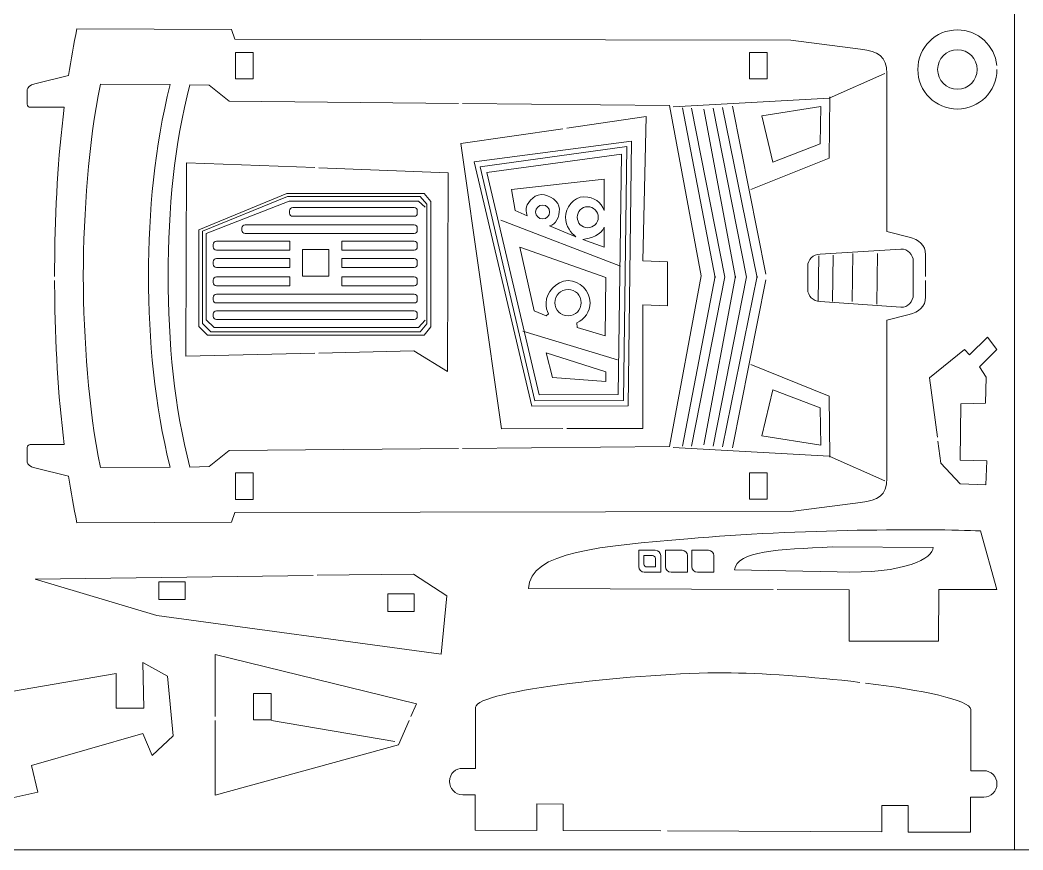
# Model space of a CAD drawing. Header units: centimetres. Extents: x -36.3 to 43.7, y -27.7 to 32.3.
# Drawn here: x -17.65 to -6.25, y -27.67 to -18.24 of the extents above; entities that cross this region are included whole.
import ezdxf

# ---------------------------------------------------------------- set-up
doc = ezdxf.new("R2010")
doc.units = ezdxf.units.CM
doc.header["$MEASUREMENT"] = 0
doc.layers.add('layer 1', color=7, linetype='Continuous')

msp = doc.modelspace()

# ---------------------------------------------------------------- linework, layer by layer
at = {"layer": 'layer 1', "color": 250, "lineweight": 20}
for points in [[(-36.34629, -27.66718), (-6.34629, -27.66718), (-6.34629, -7.66718), (-36.34629, -7.66718), (-36.34629, -27.66718)], [(-6.34629, -27.66718), (23.65371, -27.66718), (23.65371, -7.66718), (-6.34629, -7.66718), (-6.34629, -27.66718)]]:
    msp.add_lwpolyline(points, close=True, dxfattribs=at)
at = {"layer": 'layer 1', "color": 250, "lineweight": 9}
for points, knots in [([(-17.25725, -21.15233), (-17.25725, -21.15099), (-17.25725, -21.14962), (-17.25725, -21.14827), (-17.25725, -21.14827), (-17.25725, -21.14308), (-17.25725, -21.14308), (-17.2573, -21.08789), (-17.25712, -21.03263), (-17.25655, -20.9773), (-17.2509, -20.38481), (-17.21889, -19.8012), (-17.14876, -19.23027), (-17.14876, -19.23027), (-17.53401, -19.23027), (-17.53401, -19.23027), (-17.55249, -19.23027), (-17.56762, -19.21515), (-17.56762, -19.19666), (-17.56762, -19.19666), (-17.56762, -19.0281), (-17.56762, -19.0281), (-17.56762, -19.00961), (-17.53759, -18.97786), (-17.48076, -18.96375), (-17.48076, -18.96375), (-17.09893, -18.86897), (-17.09893, -18.86897), (-17.07163, -18.69114), (-17.04034, -18.51465), (-17.00466, -18.33962), (-17.00466, -18.33962), (-15.24858, -18.34802), (-15.24858, -18.34802), (-15.24858, -18.34802), (-15.2104, -18.45796), (-15.2104, -18.45796), (-15.2104, -18.45796), (-8.88913, -18.46854), (-8.88913, -18.46854), (-8.88913, -18.46854), (-8.09609, -18.57028), (-8.09609, -18.57028), (-7.89883, -18.59558), (-7.79799, -18.64837), (-7.79799, -18.84721), (-7.79799, -18.84721), (-7.79799, -18.99714), (-7.79799, -18.99714), (-7.79799, -18.99714), (-7.79799, -19.20881), (-7.79799, -19.20881), (-7.79799, -19.20881), (-7.79799, -20.64184), (-7.79799, -20.64184), (-7.79799, -20.64184), (-7.54473, -20.70585), (-7.54473, -20.70585), (-7.43523, -20.73352), (-7.35804, -20.79296), (-7.35804, -20.90587), (-7.35804, -20.90587), (-7.35804, -21.10642), (-7.35804, -21.10642), (-7.35804, -21.10642), (-7.35804, -21.15233), (-7.35804, -21.15233)], [0, 0, 0, 0, 0.04545455, 0.04545455, 0.04545455, 0.09090909, 0.09090909, 0.09090909, 0.13636364, 0.13636364, 0.13636364, 0.18181818, 0.18181818, 0.18181818, 0.22727273, 0.22727273, 0.22727273, 0.27272727, 0.27272727, 0.27272727, 0.31818182, 0.31818182, 0.31818182, 0.36363636, 0.36363636, 0.36363636, 0.40909091, 0.40909091, 0.40909091, 0.45454545, 0.45454545, 0.45454545, 0.5, 0.5, 0.5, 0.54545455, 0.54545455, 0.54545455, 0.59090909, 0.59090909, 0.59090909, 0.63636364, 0.63636364, 0.63636364, 0.68181818, 0.68181818, 0.68181818, 0.72727273, 0.72727273, 0.72727273, 0.77272727, 0.77272727, 0.77272727, 0.81818182, 0.81818182, 0.81818182, 0.86363636, 0.86363636, 0.86363636, 0.90909091, 0.90909091, 0.90909091, 0.95454545, 0.95454545, 0.95454545, 1, 1, 1, 1]), ([(-6.54629, -18.80102), (-6.54629, -19.04955), (-6.74776, -19.25102), (-6.99629, -19.25102), (-7.24482, -19.25102), (-7.44629, -19.04955), (-7.44629, -18.80102), (-7.44629, -18.55249), (-7.24482, -18.35102), (-6.99629, -18.35102), (-6.76295, -18.35102), (-6.57109, -18.52863), (-6.54851, -18.75602)], [0, 0, 0, 0, 0.25, 0.25, 0.25, 0.5, 0.5, 0.5, 0.75, 0.75, 0.75, 1, 1, 1, 1]), ([(-6.99629, -18.57602), (-6.87202, -18.57602), (-6.77129, -18.67675), (-6.77129, -18.80102), (-6.77129, -18.92529), (-6.87202, -19.02602), (-6.99629, -19.02602), (-7.12056, -19.02602), (-7.22129, -18.92529), (-7.22129, -18.80102), (-7.22129, -18.67675), (-7.12056, -18.57602), (-6.99629, -18.57602)], [0, 0, 0, 0, 0.25, 0.25, 0.25, 0.5, 0.5, 0.5, 0.75, 0.75, 0.75, 1, 1, 1, 1]), ([(-15.20196, -18.90664), (-15.20196, -18.90664), (-15.20196, -18.60664), (-15.20196, -18.60664), (-15.20196, -18.60664), (-15.00196, -18.60664), (-15.00196, -18.60664), (-15.00196, -18.60664), (-15.00196, -18.90664), (-15.00196, -18.90664), (-15.00196, -18.90664), (-15.20196, -18.90664), (-15.20196, -18.90664)], [0, 0, 0, 0, 0.25, 0.25, 0.25, 0.5, 0.5, 0.5, 0.75, 0.75, 0.75, 1, 1, 1, 1]), ([(-9.35995, -18.60899), (-9.35995, -18.60899), (-9.35995, -18.90899), (-9.35995, -18.90899), (-9.35995, -18.90899), (-9.15995, -18.90899), (-9.15995, -18.90899), (-9.15995, -18.90899), (-9.15995, -18.60899), (-9.15995, -18.60899), (-9.15995, -18.60899), (-9.35995, -18.60899), (-9.35995, -18.60899)], [0, 0, 0, 0, 0.25, 0.25, 0.25, 0.5, 0.5, 0.5, 0.75, 0.75, 0.75, 1, 1, 1, 1]), ([(-16.93294, -21.14567), (-16.92313, -21.89248), (-16.87883, -22.62634), (-16.73635, -23.32339), (-16.73635, -23.32339), (-15.9454, -23.31873), (-15.9454, -23.31873), (-16.12065, -22.60291), (-16.19177, -21.87765), (-16.18915, -21.14567), (-16.19177, -20.41369), (-16.12065, -19.68844), (-15.9454, -18.97262), (-15.9454, -18.97262), (-16.73635, -18.96796), (-16.73635, -18.96796), (-16.87883, -19.66501), (-16.92313, -20.39886), (-16.93294, -21.14567)], [0, 0, 0, 0, 0.16666667, 0.16666667, 0.16666667, 0.33333333, 0.33333333, 0.33333333, 0.5, 0.5, 0.5, 0.66666667, 0.66666667, 0.66666667, 0.83333333, 0.83333333, 0.83333333, 1, 1, 1, 1]), ([(-12.66744, -19.18561), (-12.66744, -19.18561), (-15.27382, -19.16041), (-15.27382, -19.16041), (-15.27382, -19.16041), (-15.50171, -18.97884), (-15.50171, -18.97884), (-15.50171, -18.97884), (-15.71865, -18.97395), (-15.71865, -18.97395), (-15.90003, -19.65307), (-15.96571, -20.38476), (-15.96708, -21.14567), (-15.96571, -21.90658), (-15.90003, -22.63828), (-15.71865, -23.3174), (-15.71865, -23.3174), (-15.50171, -23.31251), (-15.50171, -23.31251), (-15.50171, -23.31251), (-15.27382, -23.13094), (-15.27382, -23.13094), (-15.27382, -23.13094), (-12.66744, -23.10574), (-12.66744, -23.10574)], [0, 0, 0, 0, 0.125, 0.125, 0.125, 0.25, 0.25, 0.25, 0.375, 0.375, 0.375, 0.5, 0.5, 0.5, 0.625, 0.625, 0.625, 0.75, 0.75, 0.75, 0.875, 0.875, 0.875, 1, 1, 1, 1]), ([(-12.62244, -23.10531), (-12.62244, -23.10531), (-10.26743, -23.08254), (-10.26743, -23.08254), (-10.26743, -23.08254), (-9.90749, -21.14567), (-9.90749, -21.14567), (-9.90749, -21.14567), (-10.26743, -19.20881), (-10.26743, -19.20881), (-10.26743, -19.20881), (-12.62244, -19.18604), (-12.62244, -19.18604)], [0, 0, 0, 0, 0.25, 0.25, 0.25, 0.5, 0.5, 0.5, 0.75, 0.75, 0.75, 1, 1, 1, 1]), ([(-9.21921, -19.32925), (-9.21921, -19.32925), (-9.09502, -19.85279), (-9.09502, -19.85279), (-9.09502, -19.85279), (-8.55559, -19.64582), (-8.55559, -19.64582), (-8.55559, -19.64582), (-8.54731, -19.22163), (-8.54731, -19.22163), (-8.54731, -19.22163), (-9.21921, -19.32925), (-9.21921, -19.32925)], [0, 0, 0, 0, 0.25, 0.25, 0.25, 0.5, 0.5, 0.5, 0.75, 0.75, 0.75, 1, 1, 1, 1]), ([(-11.43695, -19.4668), (-11.43695, -19.4668), (-10.53466, -19.33568), (-10.53466, -19.33568), (-10.53466, -19.33568), (-10.5709, -20.97576), (-10.5709, -20.97576), (-10.5709, -20.97576), (-10.2917, -20.98784), (-10.2917, -20.98784), (-10.2917, -20.98784), (-10.2917, -21.48784), (-10.2917, -21.48784), (-10.2917, -21.48784), (-10.5709, -21.47576), (-10.5709, -21.47576), (-10.5709, -21.47576), (-10.5709, -22.87796), (-10.5709, -22.87796), (-10.5709, -22.87796), (-11.43695, -22.88122), (-11.43695, -22.88122)], [0, 0, 0, 0, 0.14285714, 0.14285714, 0.14285714, 0.28571429, 0.28571429, 0.28571429, 0.42857143, 0.42857143, 0.42857143, 0.57142857, 0.57142857, 0.57142857, 0.71428571, 0.71428571, 0.71428571, 0.85714286, 0.85714286, 0.85714286, 1, 1, 1, 1]), ([(-11.48195, -22.88139), (-11.48195, -22.88139), (-12.17693, -22.884), (-12.17693, -22.884), (-12.17693, -22.884), (-12.64069, -19.64172), (-12.64069, -19.64172), (-12.64069, -19.64172), (-11.48195, -19.47334), (-11.48195, -19.47334)], [0, 0, 0, 0, 0.33333333, 0.33333333, 0.33333333, 0.66666667, 0.66666667, 0.66666667, 1, 1, 1, 1]), ([(-14.29853, -19.91589), (-14.29853, -19.91589), (-15.75863, -19.86023), (-15.75863, -19.86023), (-15.75863, -19.86023), (-15.76736, -22.05933), (-15.76736, -22.05933), (-15.76736, -22.05933), (-14.29853, -22.02471), (-14.29853, -22.02471)], [0, 0, 0, 0, 0.33333333, 0.33333333, 0.33333333, 0.66666667, 0.66666667, 0.66666667, 1, 1, 1, 1]), ([(-14.25353, -22.02365), (-14.25353, -22.02365), (-13.17556, -21.99825), (-13.17556, -21.99825), (-13.17556, -21.99825), (-12.79159, -22.23387), (-12.79159, -22.23387), (-12.79159, -22.23387), (-12.78286, -19.97367), (-12.78286, -19.97367), (-12.78286, -19.97367), (-14.25353, -19.91761), (-14.25353, -19.91761)], [0, 0, 0, 0, 0.25, 0.25, 0.25, 0.5, 0.5, 0.5, 0.75, 0.75, 0.75, 1, 1, 1, 1]), ([(-11.89835, -20.37996), (-11.8967, -20.34214), (-11.82372, -20.22238), (-11.7276, -20.22238), (-11.63148, -20.22238), (-11.52069, -20.29672), (-11.52069, -20.38654), (-11.52069, -20.47636), (-11.55539, -20.5612), (-11.63393, -20.57801), (-11.63393, -20.57801), (-11.33496, -20.70255), (-11.33496, -20.70255), (-11.3825, -20.65704), (-11.45061, -20.5847), (-11.45061, -20.48016), (-11.45061, -20.37562), (-11.36241, -20.24727), (-11.24106, -20.24727), (-11.11971, -20.24727), (-11.04682, -20.31156), (-11.00955, -20.40279), (-11.00955, -20.40279), (-11.00955, -20.04747), (-11.00955, -20.04747), (-11.00955, -20.04747), (-12.06568, -20.16434), (-12.06568, -20.16434), (-12.06568, -20.16434), (-12.02125, -20.40313), (-12.02125, -20.40313), (-12.02125, -20.40313), (-11.88444, -20.46523), (-11.88444, -20.46523), (-11.89278, -20.44832), (-11.9, -20.41778), (-11.89835, -20.37996)], [0, 0, 0, 0, 0.08333333, 0.08333333, 0.08333333, 0.16666667, 0.16666667, 0.16666667, 0.25, 0.25, 0.25, 0.33333333, 0.33333333, 0.33333333, 0.41666667, 0.41666667, 0.41666667, 0.5, 0.5, 0.5, 0.58333333, 0.58333333, 0.58333333, 0.66666667, 0.66666667, 0.66666667, 0.75, 0.75, 0.75, 0.83333333, 0.83333333, 0.83333333, 0.91666667, 0.91666667, 0.91666667, 1, 1, 1, 1]), ([(-13.17136, -20.36877), (-13.17136, -20.36877), (-14.55077, -20.36877), (-14.55077, -20.36877), (-14.57072, -20.36877), (-14.58704, -20.38509), (-14.58704, -20.40504), (-14.58704, -20.40504), (-14.58704, -20.43251), (-14.58704, -20.43251), (-14.58704, -20.45246), (-14.57072, -20.46877), (-14.55077, -20.46877), (-14.55077, -20.46877), (-13.17136, -20.46877), (-13.17136, -20.46877), (-13.15141, -20.46877), (-13.1351, -20.45246), (-13.1351, -20.43251), (-13.1351, -20.43251), (-13.1351, -20.40504), (-13.1351, -20.40504), (-13.1351, -20.38509), (-13.15141, -20.36877), (-13.17136, -20.36877)], [0, 0, 0, 0, 0.125, 0.125, 0.125, 0.25, 0.25, 0.25, 0.375, 0.375, 0.375, 0.5, 0.5, 0.5, 0.625, 0.625, 0.625, 0.75, 0.75, 0.75, 0.875, 0.875, 0.875, 1, 1, 1, 1]), ([(-11.7898, -20.42004), (-11.7898, -20.37629), (-11.75431, -20.34081), (-11.71056, -20.34081), (-11.66681, -20.34081), (-11.63133, -20.37629), (-11.63133, -20.42004), (-11.63133, -20.46379), (-11.66681, -20.49928), (-11.71056, -20.49928), (-11.75431, -20.49928), (-11.7898, -20.46379), (-11.7898, -20.42004)], [0, 0, 0, 0, 0.25, 0.25, 0.25, 0.5, 0.5, 0.5, 0.75, 0.75, 0.75, 1, 1, 1, 1]), ([(-11.31793, -20.47938), (-11.31793, -20.41329), (-11.26436, -20.35972), (-11.19827, -20.35972), (-11.13218, -20.35972), (-11.07861, -20.41329), (-11.07861, -20.47938), (-11.07861, -20.54547), (-11.13218, -20.59904), (-11.19827, -20.59904), (-11.26436, -20.59904), (-11.31793, -20.54547), (-11.31793, -20.47938)], [0, 0, 0, 0, 0.25, 0.25, 0.25, 0.5, 0.5, 0.5, 0.75, 0.75, 0.75, 1, 1, 1, 1]), ([(-13.17136, -20.56494), (-13.17136, -20.56494), (-15.09221, -20.56494), (-15.09221, -20.56494), (-15.11216, -20.56494), (-15.12848, -20.58127), (-15.12848, -20.60121), (-15.12848, -20.60121), (-15.12848, -20.62868), (-15.12848, -20.62868), (-15.12848, -20.64862), (-15.11215, -20.66494), (-15.09221, -20.66494), (-15.09221, -20.66494), (-13.17136, -20.66494), (-13.17136, -20.66494), (-13.15142, -20.66494), (-13.1351, -20.64863), (-13.1351, -20.62868), (-13.1351, -20.62868), (-13.1351, -20.60121), (-13.1351, -20.60121), (-13.1351, -20.58126), (-13.15141, -20.56494), (-13.17136, -20.56494)], [0, 0, 0, 0, 0.125, 0.125, 0.125, 0.25, 0.25, 0.25, 0.375, 0.375, 0.375, 0.5, 0.5, 0.5, 0.625, 0.625, 0.625, 0.75, 0.75, 0.75, 0.875, 0.875, 0.875, 1, 1, 1, 1]), ([(-11.00955, -20.59175), (-11.04402, -20.67611), (-11.16056, -20.72186), (-11.25503, -20.73061), (-11.25503, -20.73061), (-11.00955, -20.81862), (-11.00955, -20.81862), (-11.00955, -20.81862), (-11.00955, -20.59175), (-11.00955, -20.59175)], [0, 0, 0, 0, 0.33333333, 0.33333333, 0.33333333, 0.66666667, 0.66666667, 0.66666667, 1, 1, 1, 1]), ([(-14.58494, -20.75327), (-14.58494, -20.75327), (-15.41785, -20.75327), (-15.41785, -20.75327), (-15.4378, -20.75327), (-15.45412, -20.76961), (-15.45412, -20.78954), (-15.45412, -20.78954), (-15.45412, -20.81701), (-15.45412, -20.81701), (-15.45412, -20.83694), (-15.43778, -20.85327), (-15.41785, -20.85327), (-15.41785, -20.85327), (-14.58494, -20.85327), (-14.58494, -20.85327), (-14.58494, -20.85327), (-14.58494, -20.75327), (-14.58494, -20.75327)], [0, 0, 0, 0, 0.16666667, 0.16666667, 0.16666667, 0.33333333, 0.33333333, 0.33333333, 0.5, 0.5, 0.5, 0.66666667, 0.66666667, 0.66666667, 0.83333333, 0.83333333, 0.83333333, 1, 1, 1, 1]), ([(-14.14169, -20.84733), (-14.14169, -20.84733), (-14.44169, -20.84733), (-14.44169, -20.84733), (-14.44169, -20.84733), (-14.44169, -21.14733), (-14.44169, -21.14733), (-14.44169, -21.14733), (-14.14169, -21.14733), (-14.14169, -21.14733), (-14.14169, -21.14733), (-14.14169, -20.84733), (-14.14169, -20.84733)], [0, 0, 0, 0, 0.25, 0.25, 0.25, 0.5, 0.5, 0.5, 0.75, 0.75, 0.75, 1, 1, 1, 1]), ([(-13.17136, -20.75327), (-13.17136, -20.75327), (-13.9925, -20.75327), (-13.9925, -20.75327), (-13.9925, -20.75327), (-13.9925, -20.85327), (-13.9925, -20.85327), (-13.9925, -20.85327), (-13.17136, -20.85327), (-13.17136, -20.85327), (-13.15143, -20.85327), (-13.1351, -20.83696), (-13.1351, -20.81701), (-13.1351, -20.81701), (-13.1351, -20.78954), (-13.1351, -20.78954), (-13.1351, -20.76959), (-13.15141, -20.75327), (-13.17136, -20.75327)], [0, 0, 0, 0, 0.16666667, 0.16666667, 0.16666667, 0.33333333, 0.33333333, 0.33333333, 0.5, 0.5, 0.5, 0.66666667, 0.66666667, 0.66666667, 0.83333333, 0.83333333, 0.83333333, 1, 1, 1, 1]), ([(-11.67204, -21.45005), (-11.67204, -21.33939), (-11.56011, -21.20005), (-11.42204, -21.20005), (-11.28397, -21.20005), (-11.17204, -21.31207), (-11.17204, -21.45005), (-11.17204, -21.55216), (-11.23319, -21.63988), (-11.32082, -21.67871), (-11.32082, -21.67871), (-11.31778, -21.73096), (-11.31778, -21.73096), (-11.31778, -21.73096), (-10.99876, -21.82604), (-10.99876, -21.82604), (-10.99876, -21.82604), (-10.99285, -21.16315), (-10.99285, -21.16315), (-10.99285, -21.16315), (-11.97105, -20.81917), (-11.97105, -20.81917), (-11.97105, -20.81917), (-11.8081, -21.54117), (-11.8081, -21.54117), (-11.8081, -21.54117), (-11.67065, -21.59777), (-11.67065, -21.59777), (-11.67065, -21.59777), (-11.64235, -21.5781), (-11.64235, -21.5781), (-11.66343, -21.54368), (-11.67204, -21.50383), (-11.67204, -21.45005)], [0, 0, 0, 0, 0.09090909, 0.09090909, 0.09090909, 0.18181818, 0.18181818, 0.18181818, 0.27272727, 0.27272727, 0.27272727, 0.36363636, 0.36363636, 0.36363636, 0.45454545, 0.45454545, 0.45454545, 0.54545455, 0.54545455, 0.54545455, 0.63636364, 0.63636364, 0.63636364, 0.72727273, 0.72727273, 0.72727273, 0.81818182, 0.81818182, 0.81818182, 0.90909091, 0.90909091, 0.90909091, 1, 1, 1, 1]), ([(-14.58494, -20.94944), (-14.58494, -20.94944), (-15.41785, -20.94944), (-15.41785, -20.94944), (-15.4378, -20.94944), (-15.45412, -20.96578), (-15.45412, -20.98571), (-15.45412, -20.98571), (-15.45412, -21.01318), (-15.45412, -21.01318), (-15.45412, -21.03311), (-15.43778, -21.04944), (-15.41785, -21.04944), (-15.41785, -21.04944), (-14.58494, -21.04944), (-14.58494, -21.04944), (-14.58494, -21.04944), (-14.58494, -20.94944), (-14.58494, -20.94944)], [0, 0, 0, 0, 0.16666667, 0.16666667, 0.16666667, 0.33333333, 0.33333333, 0.33333333, 0.5, 0.5, 0.5, 0.66666667, 0.66666667, 0.66666667, 0.83333333, 0.83333333, 0.83333333, 1, 1, 1, 1]), ([(-13.17136, -20.94944), (-13.17136, -20.94944), (-13.9925, -20.94944), (-13.9925, -20.94944), (-13.9925, -20.94944), (-13.9925, -21.04944), (-13.9925, -21.04944), (-13.9925, -21.04944), (-13.17136, -21.04944), (-13.17136, -21.04944), (-13.15143, -21.04944), (-13.1351, -21.03313), (-13.1351, -21.01318), (-13.1351, -21.01318), (-13.1351, -20.98571), (-13.1351, -20.98571), (-13.1351, -20.96576), (-13.15141, -20.94944), (-13.17136, -20.94944)], [0, 0, 0, 0, 0.16666667, 0.16666667, 0.16666667, 0.33333333, 0.33333333, 0.33333333, 0.5, 0.5, 0.5, 0.66666667, 0.66666667, 0.66666667, 0.83333333, 0.83333333, 0.83333333, 1, 1, 1, 1]), ([(-7.35804, -21.19733), (-7.35804, -21.19733), (-7.35804, -21.38548), (-7.35804, -21.38548), (-7.35804, -21.49839), (-7.43523, -21.55783), (-7.54473, -21.5855), (-7.54473, -21.5855), (-7.79799, -21.64951), (-7.79799, -21.64951), (-7.79799, -21.64951), (-7.79799, -23.08254), (-7.79799, -23.08254), (-7.79799, -23.08254), (-7.79799, -23.29421), (-7.79799, -23.29421), (-7.79799, -23.29421), (-7.79799, -23.44414), (-7.79799, -23.44414), (-7.79799, -23.64298), (-7.89883, -23.69577), (-8.09609, -23.72107), (-8.09609, -23.72107), (-8.88913, -23.82281), (-8.88913, -23.82281), (-8.88913, -23.82281), (-15.2104, -23.83339), (-15.2104, -23.83339), (-15.2104, -23.83339), (-15.24858, -23.94333), (-15.24858, -23.94333), (-15.24858, -23.94333), (-17.00466, -23.95173), (-17.00466, -23.95173), (-17.04034, -23.7767), (-17.07163, -23.60021), (-17.09893, -23.42238), (-17.09893, -23.42238), (-17.48076, -23.3276), (-17.48076, -23.3276), (-17.53759, -23.31349), (-17.56762, -23.28174), (-17.56762, -23.26325), (-17.56762, -23.26325), (-17.56762, -23.09469), (-17.56762, -23.09469), (-17.56762, -23.0762), (-17.55249, -23.06108), (-17.53401, -23.06108), (-17.53401, -23.06108), (-17.14876, -23.06108), (-17.14876, -23.06108), (-17.21887, -22.49015), (-17.25091, -21.90653), (-17.25655, -21.31405), (-17.257, -21.27511), (-17.25715, -21.23619), (-17.25721, -21.19733)], [0, 0, 0, 0, 0.05263158, 0.05263158, 0.05263158, 0.10526316, 0.10526316, 0.10526316, 0.15789474, 0.15789474, 0.15789474, 0.21052632, 0.21052632, 0.21052632, 0.26315789, 0.26315789, 0.26315789, 0.31578947, 0.31578947, 0.31578947, 0.36842105, 0.36842105, 0.36842105, 0.42105263, 0.42105263, 0.42105263, 0.47368421, 0.47368421, 0.47368421, 0.52631579, 0.52631579, 0.52631579, 0.57894737, 0.57894737, 0.57894737, 0.63157895, 0.63157895, 0.63157895, 0.68421053, 0.68421053, 0.68421053, 0.73684211, 0.73684211, 0.73684211, 0.78947368, 0.78947368, 0.78947368, 0.84210526, 0.84210526, 0.84210526, 0.89473684, 0.89473684, 0.89473684, 0.94736842, 0.94736842, 0.94736842, 1, 1, 1, 1]), ([(-14.58494, -21.15739), (-14.58494, -21.15739), (-15.41785, -21.15739), (-15.41785, -21.15739), (-15.4378, -21.15739), (-15.45412, -21.17373), (-15.45412, -21.19366), (-15.45412, -21.19366), (-15.45412, -21.22113), (-15.45412, -21.22113), (-15.45412, -21.24106), (-15.43778, -21.25739), (-15.41785, -21.25739), (-15.41785, -21.25739), (-14.58494, -21.25739), (-14.58494, -21.25739), (-14.58494, -21.25739), (-14.58494, -21.15739), (-14.58494, -21.15739)], [0, 0, 0, 0, 0.16666667, 0.16666667, 0.16666667, 0.33333333, 0.33333333, 0.33333333, 0.5, 0.5, 0.5, 0.66666667, 0.66666667, 0.66666667, 0.83333333, 0.83333333, 0.83333333, 1, 1, 1, 1]), ([(-13.17136, -21.15739), (-13.17136, -21.15739), (-13.9925, -21.15739), (-13.9925, -21.15739), (-13.9925, -21.15739), (-13.9925, -21.25739), (-13.9925, -21.25739), (-13.9925, -21.25739), (-13.17136, -21.25739), (-13.17136, -21.25739), (-13.15143, -21.25739), (-13.1351, -21.24108), (-13.1351, -21.22113), (-13.1351, -21.22113), (-13.1351, -21.19366), (-13.1351, -21.19366), (-13.1351, -21.17371), (-13.15141, -21.15739), (-13.17136, -21.15739)], [0, 0, 0, 0, 0.16666667, 0.16666667, 0.16666667, 0.33333333, 0.33333333, 0.33333333, 0.5, 0.5, 0.5, 0.66666667, 0.66666667, 0.66666667, 0.83333333, 0.83333333, 0.83333333, 1, 1, 1, 1]), ([(-11.57204, -21.45005), (-11.57204, -21.3672), (-11.50489, -21.30005), (-11.42204, -21.30005), (-11.33919, -21.30005), (-11.27204, -21.3672), (-11.27204, -21.45005), (-11.27204, -21.5329), (-11.33919, -21.60005), (-11.42204, -21.60005), (-11.50489, -21.60005), (-11.57204, -21.5329), (-11.57204, -21.45005)], [0, 0, 0, 0, 0.25, 0.25, 0.25, 0.5, 0.5, 0.5, 0.75, 0.75, 0.75, 1, 1, 1, 1]), ([(-13.17136, -21.35356), (-13.17136, -21.35356), (-15.41785, -21.35356), (-15.41785, -21.35356), (-15.4378, -21.35356), (-15.45412, -21.3699), (-15.45412, -21.38983), (-15.45412, -21.38983), (-15.45412, -21.4173), (-15.45412, -21.4173), (-15.45412, -21.43723), (-15.43778, -21.45356), (-15.41785, -21.45356), (-15.41785, -21.45356), (-13.17136, -21.45356), (-13.17136, -21.45356), (-13.15143, -21.45356), (-13.1351, -21.43725), (-13.1351, -21.4173), (-13.1351, -21.4173), (-13.1351, -21.38983), (-13.1351, -21.38983), (-13.1351, -21.36988), (-13.15141, -21.35356), (-13.17136, -21.35356)], [0, 0, 0, 0, 0.125, 0.125, 0.125, 0.25, 0.25, 0.25, 0.375, 0.375, 0.375, 0.5, 0.5, 0.5, 0.625, 0.625, 0.625, 0.75, 0.75, 0.75, 0.875, 0.875, 0.875, 1, 1, 1, 1]), ([(-13.17136, -21.54189), (-13.17136, -21.54189), (-15.41785, -21.54189), (-15.41785, -21.54189), (-15.4378, -21.54189), (-15.45412, -21.55823), (-15.45412, -21.57816), (-15.45412, -21.57816), (-15.45412, -21.60563), (-15.45412, -21.60563), (-15.45412, -21.62556), (-15.43778, -21.64189), (-15.41785, -21.64189), (-15.41785, -21.64189), (-13.17136, -21.64189), (-13.17136, -21.64189), (-13.15143, -21.64189), (-13.1351, -21.62558), (-13.1351, -21.60563), (-13.1351, -21.60563), (-13.1351, -21.57816), (-13.1351, -21.57816), (-13.1351, -21.55821), (-13.15141, -21.54189), (-13.17136, -21.54189)], [0, 0, 0, 0, 0.125, 0.125, 0.125, 0.25, 0.25, 0.25, 0.375, 0.375, 0.375, 0.5, 0.5, 0.5, 0.625, 0.625, 0.625, 0.75, 0.75, 0.75, 0.875, 0.875, 0.875, 1, 1, 1, 1]), ([(-7.21797, -23.02489), (-7.21797, -23.02489), (-7.1855, -23.27297), (-7.1855, -23.27297), (-7.1855, -23.27297), (-6.965, -23.50832), (-6.965, -23.50832), (-6.965, -23.50832), (-6.67411, -23.52132), (-6.67411, -23.52132), (-6.67411, -23.52132), (-6.66184, -23.24687), (-6.66184, -23.24687), (-6.66184, -23.24687), (-6.96349, -23.23972), (-6.96349, -23.23972), (-6.96349, -23.23972), (-6.95913, -22.59865), (-6.95913, -22.59865), (-6.95913, -22.59865), (-6.67728, -22.58992), (-6.67728, -22.58992), (-6.67728, -22.58992), (-6.67086, -22.29494), (-6.67086, -22.29494), (-6.67086, -22.29494), (-6.74539, -22.18011), (-6.74539, -22.18011), (-6.74539, -22.18011), (-6.54629, -21.98107), (-6.54629, -21.98107), (-6.54629, -21.98107), (-6.65568, -21.84181), (-6.65568, -21.84181), (-6.65568, -21.84181), (-6.8571, -22.0422), (-6.8571, -22.0422), (-6.8571, -22.0422), (-6.91395, -21.98066), (-6.91395, -21.98066), (-6.91395, -21.98066), (-7.31227, -22.30437), (-7.31227, -22.30437), (-7.31227, -22.30437), (-7.22401, -22.97871), (-7.22401, -22.97871)], [0, 0, 0, 0, 0.06666667, 0.06666667, 0.06666667, 0.13333333, 0.13333333, 0.13333333, 0.2, 0.2, 0.2, 0.26666667, 0.26666667, 0.26666667, 0.33333333, 0.33333333, 0.33333333, 0.4, 0.4, 0.4, 0.46666667, 0.46666667, 0.46666667, 0.53333333, 0.53333333, 0.53333333, 0.6, 0.6, 0.6, 0.66666667, 0.66666667, 0.66666667, 0.73333333, 0.73333333, 0.73333333, 0.8, 0.8, 0.8, 0.86666667, 0.86666667, 0.86666667, 0.93333333, 0.93333333, 0.93333333, 1, 1, 1, 1]), ([(-11.59877, -22.3008), (-11.59877, -22.3008), (-11.66939, -22.01954), (-11.66939, -22.01954), (-11.66939, -22.01954), (-10.99045, -22.23719), (-10.99045, -22.23719), (-10.99045, -22.23719), (-10.99045, -22.34458), (-10.99045, -22.34458), (-10.99045, -22.34458), (-11.59877, -22.3008), (-11.59877, -22.3008)], [0, 0, 0, 0, 0.25, 0.25, 0.25, 0.5, 0.5, 0.5, 0.75, 0.75, 0.75, 1, 1, 1, 1]), ([(-9.21921, -22.9621), (-9.21921, -22.9621), (-9.09502, -22.43856), (-9.09502, -22.43856), (-9.09502, -22.43856), (-8.55559, -22.64553), (-8.55559, -22.64553), (-8.55559, -22.64553), (-8.54731, -23.06972), (-8.54731, -23.06972), (-8.54731, -23.06972), (-9.21921, -22.9621), (-9.21921, -22.9621)], [0, 0, 0, 0, 0.25, 0.25, 0.25, 0.5, 0.5, 0.5, 0.75, 0.75, 0.75, 1, 1, 1, 1]), ([(-15.20196, -23.68471), (-15.20196, -23.68471), (-15.20196, -23.38471), (-15.20196, -23.38471), (-15.20196, -23.38471), (-15.00196, -23.38471), (-15.00196, -23.38471), (-15.00196, -23.38471), (-15.00196, -23.68471), (-15.00196, -23.68471), (-15.00196, -23.68471), (-15.20196, -23.68471), (-15.20196, -23.68471)], [0, 0, 0, 0, 0.25, 0.25, 0.25, 0.5, 0.5, 0.5, 0.75, 0.75, 0.75, 1, 1, 1, 1]), ([(-9.35995, -23.68236), (-9.35995, -23.68236), (-9.35995, -23.38236), (-9.35995, -23.38236), (-9.35995, -23.38236), (-9.15995, -23.38236), (-9.15995, -23.38236), (-9.15995, -23.38236), (-9.15995, -23.68236), (-9.15995, -23.68236), (-9.15995, -23.68236), (-9.35995, -23.68236), (-9.35995, -23.68236)], [0, 0, 0, 0, 0.25, 0.25, 0.25, 0.5, 0.5, 0.5, 0.75, 0.75, 0.75, 1, 1, 1, 1]), ([(-9.0463, -24.70861), (-9.0463, -24.70861), (-8.22716, -24.71146), (-8.22716, -24.71146), (-8.22716, -24.71146), (-8.22716, -25.2958), (-8.22716, -25.2958), (-8.22716, -25.2958), (-7.21284, -25.2958), (-7.21284, -25.2958), (-7.21284, -25.2958), (-7.20685, -24.70774), (-7.20685, -24.70774), (-7.20685, -24.70774), (-6.54629, -24.70774), (-6.54629, -24.70774), (-6.54629, -24.70774), (-6.73434, -24.04245), (-6.73434, -24.04245), (-7.28739, -24.0198), (-8.80512, -24.01855), (-10.06052, -24.13363), (-11.03817, -24.21409), (-11.85655, -24.27475), (-11.87294, -24.69876), (-11.87294, -24.69876), (-9.0913, -24.70845), (-9.0913, -24.70845)], [0, 0, 0, 0, 0.11111111, 0.11111111, 0.11111111, 0.22222222, 0.22222222, 0.22222222, 0.33333333, 0.33333333, 0.33333333, 0.44444444, 0.44444444, 0.44444444, 0.55555556, 0.55555556, 0.55555556, 0.66666667, 0.66666667, 0.66666667, 0.77777778, 0.77777778, 0.77777778, 0.88888889, 0.88888889, 0.88888889, 1, 1, 1, 1]), ([(-8.36195, -24.50717), (-8.36195, -24.50717), (-9.5311, -24.48545), (-9.5311, -24.48545), (-9.49491, -24.26815), (-9.03661, -24.25379), (-8.41987, -24.22484), (-8.41987, -24.22484), (-7.27243, -24.23208), (-7.27243, -24.23208), (-7.27243, -24.34803), (-7.5787, -24.53613), (-8.36195, -24.50717)], [0, 0, 0, 0, 0.25, 0.25, 0.25, 0.5, 0.5, 0.5, 0.75, 0.75, 0.75, 1, 1, 1, 1]), ([(-14.27274, -24.54721), (-14.27274, -24.54721), (-13.17887, -24.53267), (-13.17887, -24.53267), (-13.17887, -24.53267), (-12.79796, -24.78136), (-12.79796, -24.78136), (-12.79796, -24.78136), (-12.86317, -25.44148), (-12.86317, -25.44148), (-12.86317, -25.44148), (-16.09717, -25.0033), (-16.09717, -25.0033), (-16.09717, -25.0033), (-17.47648, -24.58979), (-17.47648, -24.58979), (-17.47648, -24.58979), (-14.31774, -24.54781), (-14.31774, -24.54781)], [0, 0, 0, 0, 0.16666667, 0.16666667, 0.16666667, 0.33333333, 0.33333333, 0.33333333, 0.5, 0.5, 0.5, 0.66666667, 0.66666667, 0.66666667, 0.83333333, 0.83333333, 0.83333333, 1, 1, 1, 1]), ([(-15.77451, -24.62225), (-15.77451, -24.62225), (-16.07451, -24.62225), (-16.07451, -24.62225), (-16.07451, -24.62225), (-16.07451, -24.82225), (-16.07451, -24.82225), (-16.07451, -24.82225), (-15.77451, -24.82225), (-15.77451, -24.82225), (-15.77451, -24.82225), (-15.77451, -24.62225), (-15.77451, -24.62225)], [0, 0, 0, 0, 0.25, 0.25, 0.25, 0.5, 0.5, 0.5, 0.75, 0.75, 0.75, 1, 1, 1, 1]), ([(-13.16896, -24.75713), (-13.16896, -24.75713), (-13.46896, -24.75713), (-13.46896, -24.75713), (-13.46896, -24.75713), (-13.46896, -24.95713), (-13.46896, -24.95713), (-13.46896, -24.95713), (-13.16896, -24.95713), (-13.16896, -24.95713), (-13.16896, -24.95713), (-13.16896, -24.75713), (-13.16896, -24.75713)], [0, 0, 0, 0, 0.25, 0.25, 0.25, 0.5, 0.5, 0.5, 0.75, 0.75, 0.75, 1, 1, 1, 1]), ([(-19.48979, -25.86812), (-19.48979, -25.86812), (-19.48979, -26.76905), (-19.48979, -26.76905), (-19.48979, -26.76905), (-19.11024, -26.76905), (-19.11024, -26.76905), (-19.11024, -26.76905), (-19.05125, -26.09073), (-19.05125, -26.09073), (-19.05125, -26.09073), (-16.55692, -25.66313), (-16.55692, -25.66313), (-16.55692, -25.66313), (-16.55692, -26.0551), (-16.55692, -26.0551), (-16.55692, -26.0551), (-16.24216, -26.0551), (-16.24216, -26.0551), (-16.24216, -26.0551), (-16.25404, -25.53842), (-16.25404, -25.53842), (-16.25404, -25.53842), (-15.97491, -25.69283), (-15.97491, -25.69283), (-15.97491, -25.69283), (-15.90958, -26.36986), (-15.90958, -26.36986), (-15.90958, -26.36986), (-16.14714, -26.59554), (-16.14714, -26.59554), (-16.14714, -26.59554), (-16.25404, -26.3461), (-16.25404, -26.3461), (-16.25404, -26.3461), (-17.51902, -26.70837), (-17.51902, -26.70837), (-17.51902, -26.70837), (-17.44775, -27.01126), (-17.44775, -27.01126), (-17.44775, -27.01126), (-17.72094, -27.07065), (-17.72094, -27.07065), (-17.72094, -27.07065), (-17.79815, -26.79152), (-17.79815, -26.79152), (-17.79815, -26.79152), (-19.03979, -27.16401), (-19.03979, -27.16401), (-19.03979, -27.16401), (-20.48764, -27.16905), (-20.48764, -27.16905), (-20.48764, -27.16905), (-20.48764, -27.46718), (-20.48764, -27.46718), (-20.48764, -27.46718), (-20.78764, -27.46718), (-20.78764, -27.46718), (-20.78764, -27.46718), (-20.78764, -27.16905), (-20.78764, -27.16905), (-20.78764, -27.16905), (-23.89195, -27.16905), (-23.89195, -27.16905), (-23.89195, -27.16905), (-23.89195, -27.46718), (-23.89195, -27.46718), (-23.89195, -27.46718), (-24.19195, -27.46718), (-24.19195, -27.46718), (-24.19195, -27.46718), (-24.19195, -27.16905), (-24.19195, -27.16905), (-24.19195, -27.16905), (-25.63979, -27.12905), (-25.63979, -27.12905), (-25.63979, -27.12905), (-26.88819, -26.75152), (-26.88819, -26.75152), (-26.88819, -26.75152), (-26.9654, -27.03065), (-26.9654, -27.03065), (-26.9654, -27.03065), (-27.23859, -26.97126), (-27.23859, -26.97126), (-27.23859, -26.97126), (-27.16732, -26.66837), (-27.16732, -26.66837), (-27.16732, -26.66837), (-28.4323, -26.3061), (-28.4323, -26.3061), (-28.4323, -26.3061), (-28.5392, -26.55554), (-28.5392, -26.55554), (-28.5392, -26.55554), (-28.77676, -26.32986), (-28.77676, -26.32986), (-28.77676, -26.32986), (-28.71143, -25.65283), (-28.71143, -25.65283), (-28.71143, -25.65283), (-28.4323, -25.49842), (-28.4323, -25.49842), (-28.4323, -25.49842), (-28.44418, -26.0151), (-28.44418, -26.0151), (-28.44418, -26.0151), (-28.12942, -26.0151), (-28.12942, -26.0151), (-28.12942, -26.0151), (-28.12942, -25.62313), (-28.12942, -25.62313), (-28.12942, -25.62313), (-25.60509, -26.05073), (-25.60509, -26.05073), (-25.60509, -26.05073), (-25.5761, -26.72905), (-25.5761, -26.72905), (-25.5761, -26.72905), (-25.17979, -26.72905), (-25.17979, -26.72905), (-25.17979, -26.72905), (-25.18454, -25.86812), (-25.18454, -25.86812)], [0, 0, 0, 0, 0.02439024, 0.02439024, 0.02439024, 0.04878049, 0.04878049, 0.04878049, 0.07317073, 0.07317073, 0.07317073, 0.09756098, 0.09756098, 0.09756098, 0.12195122, 0.12195122, 0.12195122, 0.14634146, 0.14634146, 0.14634146, 0.17073171, 0.17073171, 0.17073171, 0.19512195, 0.19512195, 0.19512195, 0.2195122, 0.2195122, 0.2195122, 0.24390244, 0.24390244, 0.24390244, 0.26829268, 0.26829268, 0.26829268, 0.29268293, 0.29268293, 0.29268293, 0.31707317, 0.31707317, 0.31707317, 0.34146341, 0.34146341, 0.34146341, 0.36585366, 0.36585366, 0.36585366, 0.3902439, 0.3902439, 0.3902439, 0.41463415, 0.41463415, 0.41463415, 0.43902439, 0.43902439, 0.43902439, 0.46341463, 0.46341463, 0.46341463, 0.48780488, 0.48780488, 0.48780488, 0.51219512, 0.51219512, 0.51219512, 0.53658537, 0.53658537, 0.53658537, 0.56097561, 0.56097561, 0.56097561, 0.58536585, 0.58536585, 0.58536585, 0.6097561, 0.6097561, 0.6097561, 0.63414634, 0.63414634, 0.63414634, 0.65853659, 0.65853659, 0.65853659, 0.68292683, 0.68292683, 0.68292683, 0.70731707, 0.70731707, 0.70731707, 0.73170732, 0.73170732, 0.73170732, 0.75609756, 0.75609756, 0.75609756, 0.7804878, 0.7804878, 0.7804878, 0.80487805, 0.80487805, 0.80487805, 0.82926829, 0.82926829, 0.82926829, 0.85365854, 0.85365854, 0.85365854, 0.87804878, 0.87804878, 0.87804878, 0.90243902, 0.90243902, 0.90243902, 0.92682927, 0.92682927, 0.92682927, 0.95121951, 0.95121951, 0.95121951, 0.97560976, 0.97560976, 0.97560976, 1, 1, 1, 1]), ([(-13.20961, -26.15235), (-13.20961, -26.15235), (-13.14592, -26.00649), (-13.14592, -26.00649), (-13.14592, -26.00649), (-15.43128, -25.44522), (-15.43128, -25.44522), (-15.43128, -25.44522), (-15.43128, -26.15235), (-15.43128, -26.15235)], [0, 0, 0, 0, 0.33333333, 0.33333333, 0.33333333, 0.66666667, 0.66666667, 0.66666667, 1, 1, 1, 1]), ([(-10.36774, -27.45116), (-10.36774, -27.45116), (-11.47845, -27.44601), (-11.47845, -27.44601), (-11.47845, -27.44601), (-11.47715, -27.146), (-11.47715, -27.146), (-11.47715, -27.146), (-11.77702, -27.14471), (-11.77702, -27.14471), (-11.77702, -27.14471), (-11.77832, -27.4447), (-11.77832, -27.4447), (-11.77832, -27.4447), (-12.47791, -27.44167), (-12.47791, -27.44167), (-12.47791, -27.44167), (-12.47617, -27.04167), (-12.47617, -27.04167), (-12.47617, -27.04167), (-12.61938, -27.04173), (-12.61938, -27.04173), (-12.70441, -27.04176), (-12.77111, -26.96259), (-12.76866, -26.89108), (-12.76522, -26.79109), (-12.70053, -26.74138), (-12.61807, -26.74172), (-12.61807, -26.74172), (-12.47488, -26.74167), (-12.47488, -26.74167), (-12.47488, -26.74167), (-12.47187, -26.04628), (-12.47187, -26.04628), (-12.47182, -25.85529), (-10.57985, -25.651), (-9.64688, -25.65504), (-9.23315, -25.65684), (-8.64027, -25.69921), (-8.1061, -25.76344)], [0, 0, 0, 0, 0.07692308, 0.07692308, 0.07692308, 0.15384615, 0.15384615, 0.15384615, 0.23076923, 0.23076923, 0.23076923, 0.30769231, 0.30769231, 0.30769231, 0.38461538, 0.38461538, 0.38461538, 0.46153846, 0.46153846, 0.46153846, 0.53846154, 0.53846154, 0.53846154, 0.61538462, 0.61538462, 0.61538462, 0.69230769, 0.69230769, 0.69230769, 0.76923077, 0.76923077, 0.76923077, 0.84615385, 0.84615385, 0.84615385, 0.92307692, 0.92307692, 0.92307692, 1, 1, 1, 1]), ([(-8.04146, -25.77135), (-7.39892, -25.8515), (-6.85717, -25.9628), (-6.84245, -26.07181), (-6.84245, -26.07181), (-6.84547, -26.76719), (-6.84547, -26.76719), (-6.84547, -26.76719), (-6.69557, -26.76716), (-6.69557, -26.76716), (-6.61309, -26.76715), (-6.54594, -26.83531), (-6.5463, -26.91782), (-6.54665, -27.00032), (-6.61442, -27.06714), (-6.69688, -27.06716), (-6.69688, -27.06716), (-6.84677, -27.06719), (-6.84677, -27.06719), (-6.84677, -27.06719), (-6.8485, -27.46719), (-6.8485, -27.46719), (-6.8485, -27.46719), (-7.55633, -27.46412), (-7.55633, -27.46412), (-7.55633, -27.46412), (-7.55503, -27.16413), (-7.55503, -27.16413), (-7.55503, -27.16413), (-7.85492, -27.16281), (-7.85492, -27.16281), (-7.85492, -27.16281), (-7.85621, -27.46282), (-7.85621, -27.46282), (-7.85621, -27.46282), (-10.29297, -27.45151), (-10.29297, -27.45151)], [0, 0, 0, 0, 0.08333333, 0.08333333, 0.08333333, 0.16666667, 0.16666667, 0.16666667, 0.25, 0.25, 0.25, 0.33333333, 0.33333333, 0.33333333, 0.41666667, 0.41666667, 0.41666667, 0.5, 0.5, 0.5, 0.58333333, 0.58333333, 0.58333333, 0.66666667, 0.66666667, 0.66666667, 0.75, 0.75, 0.75, 0.83333333, 0.83333333, 0.83333333, 0.91666667, 0.91666667, 0.91666667, 1, 1, 1, 1]), ([(-14.99714, -26.1886), (-14.99714, -26.1886), (-14.79714, -26.1886), (-14.79714, -26.1886), (-14.79714, -26.1886), (-14.79714, -25.8886), (-14.79714, -25.8886), (-14.79714, -25.8886), (-14.99714, -25.8886), (-14.99714, -25.8886), (-14.99714, -25.8886), (-14.99714, -26.1886), (-14.99714, -26.1886)], [0, 0, 0, 0, 0.25, 0.25, 0.25, 0.5, 0.5, 0.5, 0.75, 0.75, 0.75, 1, 1, 1, 1]), ([(-15.43128, -26.19735), (-15.43128, -26.19735), (-15.43128, -27.04402), (-15.43128, -27.04402), (-15.43128, -27.04402), (-13.34932, -26.47234), (-13.34932, -26.47234), (-13.34932, -26.47234), (-13.22926, -26.19735), (-13.22926, -26.19735)], [0, 0, 0, 0, 0.33333333, 0.33333333, 0.33333333, 0.66666667, 0.66666667, 0.66666667, 1, 1, 1, 1])]:
    msp.add_open_spline(points, degree=3, knots=knots, dxfattribs=at)
at = {"layer": 'layer 1', "color": 242, "lineweight": 9}
for points, knots in [([(-10.22776, -19.22499), (-10.22776, -19.22499), (-8.45224, -19.12674), (-8.45224, -19.12674), (-8.45224, -19.12674), (-7.82063, -18.84603), (-7.82063, -18.84603)], [0, 0, 0, 0, 0.5, 0.5, 0.5, 1, 1, 1, 1]), ([(-8.44522, -19.11271), (-8.44522, -19.11271), (-8.45224, -19.80748), (-8.45224, -19.80748), (-8.45224, -19.80748), (-9.34351, -20.16539), (-9.34351, -20.16539)], [0, 0, 0, 0, 0.5, 0.5, 0.5, 1, 1, 1, 1]), ([(-11.83177, -22.62455), (-11.83177, -22.62455), (-12.4883, -19.84862), (-12.4883, -19.84862), (-12.4883, -19.84862), (-10.70117, -19.61359), (-10.70117, -19.61359), (-10.70117, -19.61359), (-10.73665, -22.62086), (-10.73665, -22.62086), (-10.73665, -22.62086), (-11.83177, -22.62455), (-11.83177, -22.62455)], [0, 0, 0, 0, 0.25, 0.25, 0.25, 0.5, 0.5, 0.5, 0.75, 0.75, 0.75, 1, 1, 1, 1]), ([(-11.79829, -22.56398), (-11.79829, -22.56398), (-12.41945, -19.90555), (-12.41945, -19.90555), (-12.41945, -19.90555), (-10.75207, -19.67778), (-10.75207, -19.67778), (-10.75207, -19.67778), (-10.79208, -22.56019), (-10.79208, -22.56019), (-10.79208, -22.56019), (-11.79829, -22.56398), (-11.79829, -22.56398)], [0, 0, 0, 0, 0.25, 0.25, 0.25, 0.5, 0.5, 0.5, 0.75, 0.75, 0.75, 1, 1, 1, 1]), ([(-11.75012, -22.4987), (-11.75012, -22.4987), (-12.34295, -19.97109), (-12.34295, -19.97109), (-12.34295, -19.97109), (-10.81486, -19.76314), (-10.81486, -19.76314), (-10.81486, -19.76314), (-10.85026, -22.49483), (-10.85026, -22.49483), (-10.85026, -22.49483), (-11.75012, -22.4987), (-11.75012, -22.4987)], [0, 0, 0, 0, 0.25, 0.25, 0.25, 0.5, 0.5, 0.5, 0.75, 0.75, 0.75, 1, 1, 1, 1]), ([(-13.05837, -20.20887), (-13.05837, -20.20887), (-14.61686, -20.20887), (-14.61686, -20.20887), (-14.61686, -20.20887), (-15.6168, -20.62084), (-15.6168, -20.62084), (-15.6168, -20.62084), (-15.6168, -21.71941), (-15.6168, -21.71941), (-15.6168, -21.71941), (-15.51916, -21.81749), (-15.51916, -21.81749), (-15.51916, -21.81749), (-13.05837, -21.81749), (-13.05837, -21.81749), (-13.05837, -21.81749), (-12.98025, -21.72333), (-12.98025, -21.72333), (-12.98025, -21.72333), (-12.98025, -20.29911), (-12.98025, -20.29911), (-12.98025, -20.29911), (-13.05837, -20.20887), (-13.05837, -20.20887)], [0, 0, 0, 0, 0.125, 0.125, 0.125, 0.25, 0.25, 0.25, 0.375, 0.375, 0.375, 0.5, 0.5, 0.5, 0.625, 0.625, 0.625, 0.75, 0.75, 0.75, 0.875, 0.875, 0.875, 1, 1, 1, 1]), ([(-13.1022, -20.24418), (-13.1022, -20.24418), (-14.61009, -20.24418), (-14.61009, -20.24418), (-14.61009, -20.24418), (-15.57757, -20.63806), (-15.57757, -20.63806), (-15.57757, -20.63806), (-15.57757, -21.68841), (-15.57757, -21.68841), (-15.57757, -21.68841), (-15.48309, -21.78218), (-15.48309, -21.78218), (-15.48309, -21.78218), (-13.1022, -21.78218), (-13.1022, -21.78218), (-13.1022, -21.78218), (-13.02661, -21.69215), (-13.02661, -21.69215), (-13.02661, -21.69215), (-13.02661, -20.33046), (-13.02661, -20.33046), (-13.02661, -20.33046), (-13.1022, -20.24418), (-13.1022, -20.24418)], [0, 0, 0, 0, 0.125, 0.125, 0.125, 0.25, 0.25, 0.25, 0.375, 0.375, 0.375, 0.5, 0.5, 0.5, 0.625, 0.625, 0.625, 0.75, 0.75, 0.75, 0.875, 0.875, 0.875, 1, 1, 1, 1]), ([(-13.04695, -20.36398), (-13.04695, -20.36398), (-13.12067, -20.29519), (-13.12067, -20.29519), (-13.12067, -20.29519), (-14.59102, -20.29519), (-14.59102, -20.29519), (-14.59102, -20.29519), (-15.53441, -20.66295), (-15.53441, -20.66295), (-15.53441, -20.66295), (-15.53441, -21.64362), (-15.53441, -21.64362), (-15.53441, -21.64362), (-15.44229, -21.73117), (-15.44229, -21.73117), (-15.44229, -21.73117), (-13.12067, -21.73117), (-13.12067, -21.73117), (-13.12067, -21.73117), (-13.04696, -21.64712), (-13.04696, -21.64712)], [0, 0, 0, 0, 0.14285714, 0.14285714, 0.14285714, 0.28571429, 0.28571429, 0.28571429, 0.42857143, 0.42857143, 0.42857143, 0.57142857, 0.57142857, 0.57142857, 0.71428571, 0.71428571, 0.71428571, 0.85714286, 0.85714286, 0.85714286, 1, 1, 1, 1]), ([(-8.69786, -21.29743), (-8.69786, -21.29743), (-8.69786, -21.03775), (-8.69786, -21.03775), (-8.69786, -20.96055), (-8.63455, -20.9021), (-8.55751, -20.8974), (-8.55751, -20.8974), (-7.63816, -20.84126), (-7.63816, -20.84126), (-7.56111, -20.83655), (-7.49781, -20.90442), (-7.49781, -20.98161), (-7.49781, -20.98161), (-7.49781, -21.36059), (-7.49781, -21.36059), (-7.49781, -21.43778), (-7.56114, -21.50623), (-7.63816, -21.50094), (-7.63816, -21.50094), (-8.55751, -21.43778), (-8.55751, -21.43778), (-8.63453, -21.43249), (-8.69786, -21.37463), (-8.69786, -21.29743)], [0, 0, 0, 0, 0.125, 0.125, 0.125, 0.25, 0.25, 0.25, 0.375, 0.375, 0.375, 0.5, 0.5, 0.5, 0.625, 0.625, 0.625, 0.75, 0.75, 0.75, 0.875, 0.875, 0.875, 1, 1, 1, 1]), ([(-8.44522, -23.20628), (-8.44522, -23.20628), (-8.45224, -22.51151), (-8.45224, -22.51151), (-8.45224, -22.51151), (-9.34351, -22.1536), (-9.34351, -22.1536)], [0, 0, 0, 0, 0.5, 0.5, 0.5, 1, 1, 1, 1]), ([(-10.22776, -23.094), (-10.22776, -23.094), (-8.45224, -23.19225), (-8.45224, -23.19225), (-8.45224, -23.19225), (-7.82063, -23.47296), (-7.82063, -23.47296)], [0, 0, 0, 0, 0.5, 0.5, 0.5, 1, 1, 1, 1]), ([(-10.55468, -24.51256), (-10.55468, -24.51256), (-10.36877, -24.51256), (-10.36877, -24.51256), (-10.36877, -24.51256), (-10.36877, -24.32412), (-10.36877, -24.32412), (-10.36877, -24.29025), (-10.39645, -24.26256), (-10.43032, -24.26256), (-10.43032, -24.26256), (-10.61877, -24.26256), (-10.61877, -24.26256), (-10.61877, -24.26256), (-10.61877, -24.44848), (-10.61877, -24.44848), (-10.61877, -24.48372), (-10.58992, -24.51256), (-10.55468, -24.51256)], [0, 0, 0, 0, 0.16666667, 0.16666667, 0.16666667, 0.33333333, 0.33333333, 0.33333333, 0.5, 0.5, 0.5, 0.66666667, 0.66666667, 0.66666667, 0.83333333, 0.83333333, 0.83333333, 1, 1, 1, 1]), ([(-10.25016, -24.51256), (-10.25016, -24.51256), (-10.06425, -24.51256), (-10.06425, -24.51256), (-10.06425, -24.51256), (-10.06425, -24.32412), (-10.06425, -24.32412), (-10.06425, -24.29025), (-10.09193, -24.26256), (-10.1258, -24.26256), (-10.1258, -24.26256), (-10.31425, -24.26256), (-10.31425, -24.26256), (-10.31425, -24.26256), (-10.31425, -24.44848), (-10.31425, -24.44848), (-10.31425, -24.48372), (-10.2854, -24.51256), (-10.25016, -24.51256)], [0, 0, 0, 0, 0.16666667, 0.16666667, 0.16666667, 0.33333333, 0.33333333, 0.33333333, 0.5, 0.5, 0.5, 0.66666667, 0.66666667, 0.66666667, 0.83333333, 0.83333333, 0.83333333, 1, 1, 1, 1]), ([(-9.95072, -24.51256), (-9.95072, -24.51256), (-9.76481, -24.51256), (-9.76481, -24.51256), (-9.76481, -24.51256), (-9.76481, -24.32412), (-9.76481, -24.32412), (-9.76481, -24.29025), (-9.79249, -24.26256), (-9.82636, -24.26256), (-9.82636, -24.26256), (-10.01481, -24.26256), (-10.01481, -24.26256), (-10.01481, -24.26256), (-10.01481, -24.44848), (-10.01481, -24.44848), (-10.01481, -24.48372), (-9.98596, -24.51256), (-9.95072, -24.51256)], [0, 0, 0, 0, 0.16666667, 0.16666667, 0.16666667, 0.33333333, 0.33333333, 0.33333333, 0.5, 0.5, 0.5, 0.66666667, 0.66666667, 0.66666667, 0.83333333, 0.83333333, 0.83333333, 1, 1, 1, 1]), ([(-10.5253, -24.45227), (-10.5253, -24.45227), (-10.42906, -24.45227), (-10.42906, -24.45227), (-10.42906, -24.45227), (-10.42906, -24.35471), (-10.42906, -24.35471), (-10.42906, -24.33718), (-10.44339, -24.32285), (-10.46092, -24.32285), (-10.46092, -24.32285), (-10.55848, -24.32285), (-10.55848, -24.32285), (-10.55848, -24.32285), (-10.55848, -24.41909), (-10.55848, -24.41909), (-10.55848, -24.43734), (-10.54355, -24.45227), (-10.5253, -24.45227)], [0, 0, 0, 0, 0.16666667, 0.16666667, 0.16666667, 0.33333333, 0.33333333, 0.33333333, 0.5, 0.5, 0.5, 0.66666667, 0.66666667, 0.66666667, 0.83333333, 0.83333333, 0.83333333, 1, 1, 1, 1])]:
    msp.add_open_spline(points, degree=3, knots=knots, dxfattribs=at)
for points in [[(-9.75054, -21.16673), (-9.75054, -21.16673), (-10.12249, -19.23682), (-10.12249, -19.23682)], [(-10.01722, -19.23903), (-10.01722, -19.23903), (-9.63826, -21.16192), (-9.63826, -21.16192)], [(-9.51895, -21.16894), (-9.51895, -21.16894), (-9.87687, -19.25307), (-9.87687, -19.25307)], [(-9.7716, -19.23903), (-9.7716, -19.23903), (-9.39263, -21.16192), (-9.39263, -21.16192)], [(-9.27333, -21.16894), (-9.27333, -21.16894), (-9.66633, -19.23201), (-9.66633, -19.23201)], [(-9.55404, -19.21798), (-9.55404, -19.21798), (-9.17508, -21.12684), (-9.17508, -21.12684)], [(-8.57856, -21.43076), (-8.57856, -21.43076), (-8.57154, -20.91846), (-8.57154, -20.91846)], [(-8.41715, -21.43778), (-8.41715, -21.43778), (-8.41013, -20.91144), (-8.41013, -20.91144)], [(-8.19258, -21.43778), (-8.19258, -21.43778), (-8.18556, -20.89039), (-8.18556, -20.89039)], [(-7.91186, -21.46585), (-7.91186, -21.46585), (-7.90485, -20.89039), (-7.90485, -20.89039)], [(-9.75054, -21.15005), (-9.75054, -21.15005), (-10.12249, -23.07996), (-10.12249, -23.07996)], [(-10.01722, -23.07996), (-10.01722, -23.07996), (-9.63826, -21.15707), (-9.63826, -21.15707)], [(-9.51895, -21.15005), (-9.51895, -21.15005), (-9.87687, -23.06592), (-9.87687, -23.06592)], [(-9.7716, -23.07996), (-9.7716, -23.07996), (-9.39263, -21.15707), (-9.39263, -21.15707)], [(-9.27333, -21.15005), (-9.27333, -21.15005), (-9.66633, -23.08698), (-9.66633, -23.08698)], [(-9.55404, -23.10101), (-9.55404, -23.10101), (-9.17508, -21.19215), (-9.17508, -21.19215)], [(-14.79131, -26.19735), (-14.79131, -26.19735), (-13.389, -26.43548), (-13.389, -26.43548)]]:
    msp.add_open_spline(points, degree=3, dxfattribs=at)
at = {"layer": 'layer 1', "color": 250, "lineweight": 9}
for points in [[(-10.82722, -21.03562), (-10.82722, -21.03562), (-12.18748, -20.51212), (-12.18748, -20.51212)], [(-10.85903, -22.09907), (-10.85903, -22.09907), (-11.93454, -21.77251), (-11.93454, -21.77251)]]:
    msp.add_open_spline(points, degree=3, dxfattribs=at)

doc.saveas('drawing.dxf')
